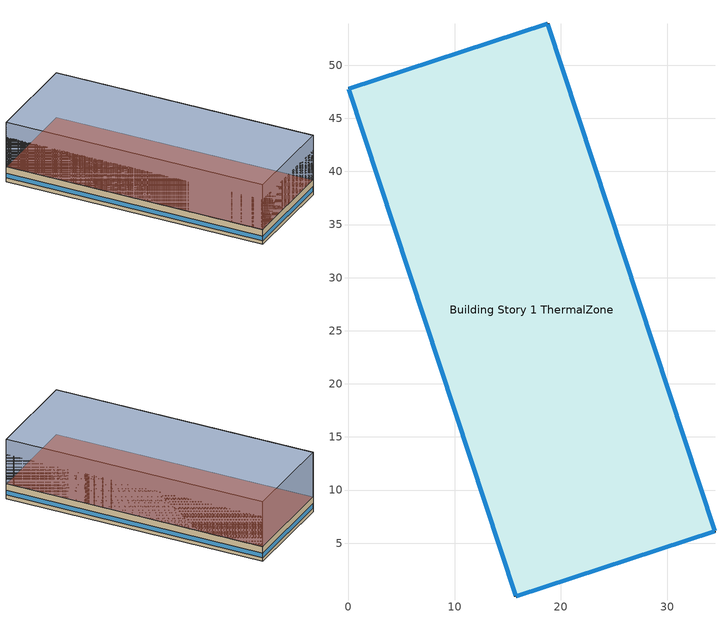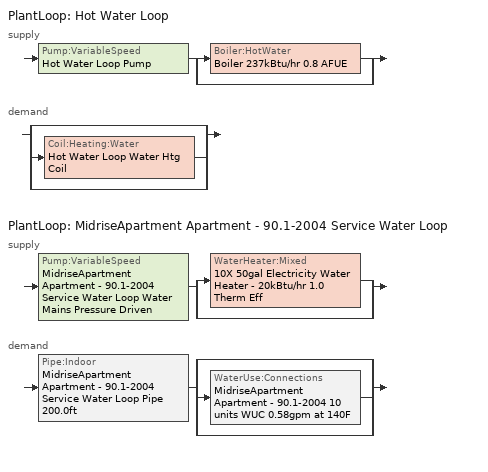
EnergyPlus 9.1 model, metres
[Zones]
Building Story 1 ThermalZone
 floor ground (Typical Insulated Carpeted 6in Slab Floor): 34.51,6.14 15.76,0 0,47.76 18.76,53.9 z0
 wall outside (Typical Insulated Steel Framed Exterior Wall R-15.63): 15.76,0 34.51,6.14 18.76,53.9 0,47.76 15.76,0 z0:3
 window (U 0.57 SHGC 0.49 Dbl Blue 6mm/6mm Air): 15.78,0.01 34.49,6.13 / 0.01,47.73 15.75,0.02 / 18.73,53.89 0.02,47.77 / 34.5,6.17 18.76,53.88 z0.76:1.66
 roof outside (Typical IEAD Roof R-15.87): 18.76,53.9 0,47.76 15.76,0 34.51,6.14 z3
shading: 15.76,0 34.51,6.14 / 34.51,6.14 18.76,53.9 / 18.76,53.9 0,47.76 / 0,47.76 15.76,0 z0:12; 34.51,6.14 18.76,53.9 / 0,47.76 15.76,0 / 15.76,0 34.51,6.14 / 18.76,53.9 0,47.76 / 34.51,6.14 18.76,53.9 / 0,47.76 15.76,0 / 18.76,53.9 0,47.76 / 15.76,0 34.51,6.14 / 15.76,0 34.51,6.14 / 34.51,6.14 18.76,53.9 / 18.76,53.9 0,47.76 / 0,47.76 15.76,0 z0:9; 15.76,0 34.51,6.14 / 34.51,6.14 18.76,53.9 / 18.76,53.9 0,47.76 / 0,47.76 15.76,0 z0:3; 18.76,53.9 0,47.76 15.76,0 34.51,6.14 z12; 34.51,6.14 15.76,0 0,47.76 18.76,53.9 z0; 34.51,6.14 15.76,0 0,47.76 18.76,53.9 z0; 18.76,53.9 0,47.76 15.76,0 34.51,6.14 z9; 34.51,6.14 15.76,0 0,47.76 18.76,53.9 z0; 18.76,53.9 0,47.76 15.76,0 34.51,6.14 z9; 34.51,6.14 15.76,0 0,47.76 18.76,53.9 z0; 18.76,53.9 0,47.76 15.76,0 34.51,6.14 z3; 34.51,6.14 15.76,0 0,47.76 18.76,53.9 z0; 18.76,53.9 0,47.76 15.76,0 34.51,6.14 z9
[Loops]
PlantLoop 'Hot Water Loop'
 supply: Pump:VariableSpeed 'Hot Water Loop Pump' > split
  | Boiler:HotWater 'Boiler 237kBtu/hr 0.8 AFUE'
  | bypass
 demand: split
  | bypass
  | Coil:Heating:Water 'Hot Water Loop Water Htg Coil'
  | bypass
PlantLoop 'MidriseApartment Apartment - 90.1-2004 Service Water Loop'
 supply: Pump:VariableSpeed 'MidriseApartment Apartment - 90.1-2004 Service Water Loop Water Mains Pressure Driven' > split
  | WaterHeater:Mixed '10X 50gal Electricity Water Heater - 20kBtu/hr 1.0 Therm Eff'
  | bypass
 demand: Pipe:Indoor 'MidriseApartment Apartment - 90.1-2004 Service Water Loop Pipe 200.0ft' > split
  | bypass
  | WaterUse:Connections 'MidriseApartment Apartment - 90.1-2004 10 units WUC 0.58gpm at 140F'
  | bypass
[Building]
Residential 5: Terrain=City
[Site:Location]
Buffalo Niagara Intl Ap_NY_USA: Latitude {deg}=42.814; Longitude {deg}=-78.8487; Time Zone {hr}=-5; Elevation {m}=215
[Site:GroundTemperature:BuildingSurface]
19.46, 19.4, 19.64, 19.93, 20.21, 22.56, 23.07, 23.15, 23.1, 20.68, 20.13, 19.69
[Site:WaterMainsTemperature]
Calculation Method=Correlation; Annual Average Outdoor Air Temperature {C}=8.96667; Maximum Difference In Monthly Average Outdoor Air Temperatures {deltaC}=26.2
[SizingPeriod:DesignDay] Day of Month=21; Dry-Bulb Temperature Range Modifier Type=DefaultMultipliers; Humidity Condition Type=Wetbulb; Barometric Pressure {Pa}=98769; Rain Indicator=No; Snow Indicator=No; Daylight Saving Time Indicator=No
Name | Month | Day Type | Maximum Dry-Bulb Temperature {C} | Daily Dry-Bulb Temperature Range {deltaC} | Wetbulb or DewPoint at Maximum Dry-Bulb {C} | Wind Speed {m/s} | Wind Direction {deg} | Solar Model Indicator | ASHRAE Clear Sky Optical Depth for Beam Irradiance (taub) | ASHRAE Clear Sky Optical Depth for Diffuse Irradiance (taud) | Sky Clearness
Buffalo Niagara Intl Ap Ann Clg .4% Condns DB=>MWB | 7 | SummerDesignDay | 30.3 | 9.3 | 21.8 | 5.7 | 240 | ASHRAETau | 0.462 | 2.001
Buffalo Niagara Intl Ap Ann Clg .4% Condns WB=>MDB | 7 | SummerDesignDay | 27.8 | 9.3 | 23.8 | 5.7 | 240 | ASHRAETau | 0.462 | 2.001
Buffalo Niagara Intl Ap Ann Htg 99.6% Condns DB | 1 | WinterDesignDay | -16.3 | 0 | -16.3 | 5.1 | 270 | ASHRAEClearSky |  |  | 0
[Material] Thermal Absorptance=0.9; Solar Absorptance=0.7; Visible Absorptance=0.7
Name | Roughness | Thickness {m} | Conductivity {W/m-K} | Density {kg/m3} | Specific Heat {J/kg-K}
25mm Stucco | Smooth | 0.0254 | 0.72 | 1856 | 840
5/8 in. Gypsum Board | MediumSmooth | 0.0159 | 0.16 | 800 | 1090
6 in. Normalweight Concrete Floor | MediumRough | 0.1524 | 2.31 | 2322 | 832
Copper pipe 0.75in type L | Smooth | 0.001143 | 386 | 8906.27 | 385.1856
Metal Roof Surface | Smooth | 0.0008 | 45.28 | 7824 | 500
Roof Membrane | VeryRough | 0.0095 | 0.16 | 1121.29 | 1460
[Material:NoMass] Roughness=Smooth; Thermal Absorptance=0.9; Solar Absorptance=0.7
Name | Thermal Resistance {m2-K/W} | Visible Absorptance
Typical Carpet Pad | 0.21648 | 0.8
Typical Insulation R-13.45 | 2.368 | 0.7
Typical Insulation R-14.76 | 2.59864 | 0.7
[WindowMaterial:Gas]
AIR 6MM: Gas Type=Air; Thickness {m}=0.0063
[WindowMaterial:Glazing] Optical Data Type=SpectralAverage; Thickness {m}=0.006; Infrared Transmittance at Normal Incidence=0; Front Side Infrared Hemispherical Emissivity=0.84; Back Side Infrared Hemispherical Emissivity=0.84; Conductivity {W/m-K}=0.9; Dirt Correction Factor for Solar and Visible Transmittance=1; Solar Diffusing=No
Name | Solar Transmittance at Normal Incidence | Front Side Solar Reflectance at Normal Incidence | Back Side Solar Reflectance at Normal Incidence | Visible Transmittance at Normal Incidence | Front Side Visible Reflectance at Normal Incidence | Back Side Visible Reflectance at Normal Incidence
BLUE 6MM | 0.48 | 0.05 | 0.05 | 0.57 | 0.06 | 0.06
CLEAR 6MM | 0.775 | 0.071 | 0.071 | 0.881 | 0.08 | 0.08
[Construction]
Typical IEAD Roof R-15.87: Roof Membrane, Typical Insulation R-14.76, Metal Roof Surface
Typical Insulated Carpeted 6in Slab Floor: 6 in. Normalweight Concrete Floor, Typical Carpet Pad
Typical Insulated Steel Framed Exterior Wall R-15.63: 25mm Stucco, 5/8 in. Gypsum Board, Typical Insulation R-13.45, 5/8 in. Gypsum Board
U 0.57 SHGC 0.49 Dbl Blue 6mm/6mm Air: BLUE 6MM, AIR 6MM, CLEAR 6MM
Uninsulated copper pipe 0.75in type L: Copper pipe 0.75in type L
[Zone]
Building Story 1 ThermalZone
[ZoneControl:Thermostat]
Building Story 1 ThermalZone Thermostat: Zone or ZoneList=Building Story 1 ThermalZone; Control Type Schedule=Building Story 1 ThermalZone Thermostat Schedule; Control Object Type 1=ThermostatSetpoint:DualSetpoint; Control Name 1=Story Ground Blended Space Type Thermostat
[ThermostatSetpoint:DualSetpoint]
Story Ground Blended Space Type Thermostat: Heating Setpoint Temperature Schedule=ApartmentMidRise HTGSETP_APT_SCH; Cooling Setpoint Temperature Schedule=ApartmentMidRise CLGSETP_APT_SCH
[ZoneHVAC:PackagedTerminalAirConditioner]
Building Story 1 ThermalZone PTAC: Availability Schedule=Always On Discrete; Cooling Supply Air Flow Rate {m3/s}=Autosize; Heating Supply Air Flow Rate {m3/s}=Autosize; No Load Supply Air Flow Rate {m3/s}=Autosize; Cooling Outdoor Air Flow Rate {m3/s}=Autosize; Heating Outdoor Air Flow Rate {m3/s}=Autosize; No Load Outdoor Air Flow Rate {m3/s}=Autosize; Supply Air Fan=Building Story 1 ThermalZone PTAC Fan; Heating Coil=Hot Water Loop Water Htg Coil; Cooling Coil=Building Story 1 ThermalZone PTAC 1spd DX AC Clg Coil 102kBtu/hr 9.3EER; Fan Placement=DrawThrough; Supply Air Fan Operating Mode Schedule=Always On Discrete
[Fan:ConstantVolume]
Building Story 1 ThermalZone PTAC Fan: Availability Schedule=Always On Discrete; Fan Total Efficiency=0.1595; Pressure Rise {Pa}=331.288; Maximum Flow Rate {m3/s}=AutoSize; Motor Efficiency=0.29; Motor In Airstream Fraction=1
[Coil:Heating:Water]
Hot Water Loop Water Htg Coil: Availability Schedule=Always On Discrete; U-Factor Times Area Value {W/K}=Autosize; Maximum Water Flow Rate {m3/s}=Autosize; Performance Input Method=UFactorTimesAreaAndDesignWaterFlowRate; Rated Capacity {W}=Autosize; Rated Inlet Water Temperature {C}=82.2222; Rated Inlet Air Temperature {C}=16.6; Rated Outlet Water Temperature {C}=71.1111; Rated Outlet Air Temperature {C}=32.2; Rated Ratio for Air and Water Convection=0.5
[Coil:Cooling:DX:SingleSpeed]
Building Story 1 ThermalZone PTAC 1spd DX AC Clg Coil 102kBtu/hr 9.3EER: Availability Schedule=Always On Discrete; Gross Rated Total Cooling Capacity {W}=Autosize; Gross Rated Sensible Heat Ratio=Autosize; Gross Rated Cooling COP {W/W}=3.23448; Rated Air Flow Rate {m3/s}=Autosize; Rated Evaporator Fan Power Per Volume Flow Rate {W/(m3/s)}=773.3; Total Cooling Capacity Function of Temperature Curve=PSZ-Fine Storage DX Coil Cap-FT; Total Cooling Capacity Function of Flow Fraction Curve=DX Coil Cap-FF; Energy Input Ratio Function of Temperature Curve=PSZ-AC DX Coil EIR-FT; Energy Input Ratio Function of Flow Fraction Curve=Split DX Coil EIR-FF; Part Load Fraction Correlation Curve=HPACCOOLPLFFPLR; Condenser Type=AirCooled; Evaporative Condenser Effectiveness=0; Evaporative Condenser Air Flow Rate {m3/s}=Autosize; Evaporative Condenser Pump Rated Power Consumption {W}=Autosize; Crankcase Heater Capacity {W}=0; Maximum Outdoor Dry-Bulb Temperature for Crankcase Heater Operation {C}=0; Basin Heater Capacity {W/K}=0; Basin Heater Setpoint Temperature {C}=10
[Zone equipment]
Building Story 1 ThermalZone: Building Story 1 ThermalZone PTAC
[Sizing:Zone]
Building Story 1 ThermalZone: Zone Cooling Design Supply Air Temperature Input Method=SupplyAirTemperature; Zone Cooling Design Supply Air Temperature {C}=13.8889; Zone Cooling Design Supply Air Temperature Difference {deltaC}=11.11; Zone Heating Design Supply Air Temperature Input Method=SupplyAirTemperature; Zone Heating Design Supply Air Temperature {C}=50; Zone Heating Design Supply Air Temperature Difference {deltaC}=11.11; Zone Cooling Design Supply Air Humidity Ratio {kgWater/kgDryAir}=0.008; Zone Heating Design Supply Air Humidity Ratio {kgWater/kgDryAir}=0.008; Design Specification Outdoor Air Object=Blended OA; Cooling Design Air Flow Method=DesignDay; Cooling Design Air Flow Rate {m3/s}=0; Cooling Minimum Air Flow per Zone Floor Area {m3/s-m2}=0.000762; Cooling Minimum Air Flow {m3/s}=0; Cooling Minimum Air Flow Fraction=0; Heating Design Air Flow Method=DesignDay; Heating Design Air Flow Rate {m3/s}=0; Heating Maximum Air Flow per Zone Floor Area {m3/s-m2}=0.002032; Heating Maximum Air Flow {m3/s}=0.141576; Heating Maximum Air Flow Fraction=0.3; Design Specification Zone Air Distribution Object=Building Story 1 ThermalZone Design Spec Zone Air Dist; Account for Dedicated Outdoor Air System=No
[DesignSpecification:ZoneAirDistribution]
Building Story 1 ThermalZone Design Spec Zone Air Dist: Zone Air Distribution Effectiveness in Cooling Mode=1; Zone Air Distribution Effectiveness in Heating Mode=1
[DesignSpecification:OutdoorAir]
Blended OA: Outdoor Air Method=Sum; Outdoor Air Flow per Person {m3/s-person}=0; Outdoor Air Flow per Zone Floor Area {m3/s-m2}=1.43256e-05; Outdoor Air Flow per Zone {m3/s}=0; Outdoor Air Flow Air Changes per Hour {1/hr}=0.305445
[PlantLoop] Fluid Type=Water; Minimum Loop Temperature {C}=10; Maximum Loop Flow Rate {m3/s}=Autosize; Minimum Loop Flow Rate {m3/s}=0; Plant Loop Volume {m3}=Autocalculate; Load Distribution Scheme=Optimal; Plant Loop Demand Calculation Scheme=SingleSetpoint
Name | Plant Equipment Operation Scheme | Maximum Loop Temperature {C}
Hot Water Loop | Hot Water Loop Operation Schemes | 100
MidriseApartment Apartment - 90.1-2004 Service Water Loop | MidriseApartment Apartment - 90.1-2004 Service Water Loop Operation Schemes | 60
[Sizing:Plant] Loop Type=Heating; Sizing Option=NonCoincident; Zone Timesteps in Averaging Window=1; Coincident Sizing Factor Mode=None
Name | Design Loop Exit Temperature {C} | Loop Design Temperature Difference {deltaC}
Hot Water Loop | 82.2222 | 11.1111
MidriseApartment Apartment - 90.1-2004 Service Water Loop | 60 | 5
[Pump:VariableSpeed] Design Maximum Flow Rate {m3/s}=Autosize; Design Power Consumption {W}=Autosize; Motor Efficiency=0.825; Fraction of Motor Inefficiencies to Fluid Stream=0; Coefficient 1 of the Part Load Performance Curve=0; Coefficient 2 of the Part Load Performance Curve=1; Coefficient 3 of the Part Load Performance Curve=0; Coefficient 4 of the Part Load Performance Curve=0; Design Minimum Flow Rate {m3/s}=0; Skin Loss Radiative Fraction=0.5; Design Power Sizing Method=PowerPerFlowPerPressure; Design Electric Power per Unit Flow Rate {W/(m3/s)}=348701.1; Design Shaft Power per Unit Flow Rate per Unit Head=1.28205; Design Minimum Flow Rate Fraction=0
Name | Design Pump Head {Pa} | Pump Control Type
Hot Water Loop Pump | 179344 | Intermittent
MidriseApartment Apartment - 90.1-2004 Service Water Loop Water Mains Pressure Driven | 0.001 | Continuous
[Boiler:HotWater]
Boiler 237kBtu/hr 0.8 AFUE: Fuel Type=NaturalGas; Nominal Capacity {W}=Autosize; Nominal Thermal Efficiency=0.8; Efficiency Curve Temperature Evaluation Variable=LeavingBoiler; Normalized Boiler Efficiency Curve=Boiler with No Minimum Turndown; Design Water Flow Rate {m3/s}=Autosize; Minimum Part Load Ratio=0; Maximum Part Load Ratio=1.2; Optimum Part Load Ratio=1; Water Outlet Upper Temperature Limit {C}=95; Boiler Flow Mode=LeavingSetpointModulated; Parasitic Electric Load {W}=0; Sizing Factor=1
[SetpointManager:Scheduled] Control Variable=Temperature
Name | Schedule | Setpoint Node or NodeList
Hot Water Loop Setpoint Manager | Hot Water Loop Temp - 180F | Hot Water Loop Supply Outlet Node
Service hot water setpoint manager | Service Water Loop Temp - 140F | MidriseApartment Apartment - 90.1-2004 Service Water Loop Supply Outlet Node
[PlantEquipmentOperationSchemes] Control Scheme Object Type 1=PlantEquipmentOperation:HeatingLoad; Control Scheme Schedule Name 1=Always On Discrete
Name | Control Scheme Name 1
Hot Water Loop Operation Schemes | Hot Water Loop Heating Operation Scheme
MidriseApartment Apartment - 90.1-2004 Service Water Loop Operation Schemes | MidriseApartment Apartment - 90.1-2004 Service Water Loop Heating Operation Scheme
[PlantEquipmentOperation:HeatingLoad] Load Range Lower Limit 1 {W}=0; Load Range Upper Limit 1 {W}=1000000000
Name | Range Equipment List Name 1
Hot Water Loop Heating Operation Scheme | Hot Water Loop Heating Equipment List
MidriseApartment Apartment - 90.1-2004 Service Water Loop Heating Operation Scheme | MidriseApartment Apartment - 90.1-2004 Service Water Loop Heating Equipment List
[PlantEquipmentList]
Hot Water Loop Heating Equipment List: Boiler:HotWater, Boiler 237kBtu/hr 0.8 AFUE
MidriseApartment Apartment - 90.1-2004 Service Water Loop Heating Equipment List: WaterHeater:Mixed, 10X 50gal Electricity Water Heater - 20kBtu/hr 1.0 Therm Eff
[WaterHeater:Mixed]
10X 50gal Electricity Water Heater - 20kBtu/hr 1.0 Therm Eff: Tank Volume {m3}=1.89271; Setpoint Temperature Schedule=Service Water Loop Temp - 140F; Deadband Temperature Difference {deltaC}=2; Maximum Temperature Limit {C}=60; Heater Control Type=Cycle; Heater Maximum Capacity {W}=58614.2; Heater Ignition Minimum Flow Rate {m3/s}=0; Heater Ignition Delay {s}=0; Heater Fuel Type=Electricity; Heater Thermal Efficiency=1; Off Cycle Parasitic Fuel Consumption Rate {W}=0; Off Cycle Parasitic Fuel Type=Electricity; Off Cycle Parasitic Heat Fraction to Tank=0; On Cycle Parasitic Fuel Consumption Rate {W}=0; On Cycle Parasitic Fuel Type=Electricity; On Cycle Parasitic Heat Fraction to Tank=0; Ambient Temperature Indicator=Schedule; Ambient Temperature Schedule=Water Heater Ambient Temp Schedule - 71.6f; Off Cycle Loss Coefficient to Ambient Temperature {W/K}=2.10637; Off Cycle Loss Fraction to Zone=1; On Cycle Loss Coefficient to Ambient Temperature {W/K}=2.10637; On Cycle Loss Fraction to Zone=1; Use Side Effectiveness=1; Source Side Effectiveness=1; Use Side Design Flow Rate {m3/s}=Autosize; Source Side Design Flow Rate {m3/s}=Autosize; Indirect Water Heating Recovery Time {hr}=1.5; Source Side Flow Control Mode=IndirectHeatPrimarySetpoint
[Pipe:Indoor]
MidriseApartment Apartment - 90.1-2004 Service Water Loop Pipe 200.0ft: Construction=Uninsulated copper pipe 0.75in type L; Environment Type=Schedule; Ambient Temperature Schedule=MidriseApartment Apartment - 90.1-2004 Service Water Loop Piping Air Temp - 70F; Ambient Air Velocity Schedule=MidriseApartment Apartment - 90.1-2004 Service Water Loop Piping Air Velocity - 0.67mph; Pipe Inside Diameter {m}=0.019939; Pipe Length {m}=60.96
[WaterUse:Connections]
MidriseApartment Apartment - 90.1-2004 10 units WUC 0.58gpm at 140F: Water Use Equipment Name 1=MidriseApartment Apartment - 90.1-2004 10 units Service Water Use 0.58gpm at 140F
[WaterUse:Equipment]
MidriseApartment Apartment - 90.1-2004 10 units Service Water Use 0.58gpm at 140F: Peak Flow Rate {m3/s}=3.65923e-05; Flow Rate Fraction Schedule=ApartmentMidRise APT_DHW_SCH; Target Temperature Schedule=Mixed Water At Faucet Temp - 140F; Sensible Fraction Schedule=Fraction Sensible - 0.2; Latent Fraction Schedule=Fraction Latent - 0.05
[Exterior:Lights] Control Option=AstronomicalClock
Name | Schedule | Design Level {W}
Building Facades | Schedule Ruleset 1 | 935.176
Main Entries | Always On Discrete | 256.536
Other Doors | Always On Discrete | 96.62856
Parking Areas and Drives | Always On Discrete | 1325.74
[Schedule:Compact]
Building Story 1 ThermalZone Thermostat Schedule: Through: 12/31, For: AllDays, Until: 24:00, 4
[Schedule:Day:Interval]
ApartmentMidRise HTGSETP_APT_SCH Default; ApartmentMidRise HTGSETP_APT_SCH Summer Design Day; ApartmentMidRise HTGSETP_APT_SCH Winter Design Day: No, 24:00, 21.7
ApartmentMidRise CLGSETP_APT_SCH Default; ApartmentMidRise CLGSETP_APT_SCH Summer Design Day; ApartmentMidRise CLGSETP_APT_SCH Winter Design Day: No, 24:00, 24.4
ApartmentMidRise APT_DHW_SCH Default; ApartmentMidRise APT_DHW_SCH Summer Design Day; ApartmentMidRise APT_DHW_SCH Winter Design Day: No, 01:00, 0.08, 02:00, 0.04, 04:00, 0.01, 05:00, 0.04, 06:00, 0.27, 07:00, 0.94, 08:00, 1, 09:00, 0.96, 10:00, 0.84, 11:00, 0.76, 12:00, 0.61, 13:00, 0.53, 14:00, 0.47, 15:00, 0.41, 16:00, 0.47, 17:00, 0.55, 18:00, 0.73, 19:00, 0.86, 20:00, 0.82, 21:00, 0.75, 22:00, 0.61, 23:00, 0.53, 24:00, 0.29
Fraction Latent - 0.05 Default: No, 24:00, 0.05
Fraction Sensible - 0.2 Default: No, 24:00, 0.2
Hot Water Loop Temp - 180F Default: No, 24:00, 82.2222
MidriseApartment Apartment - 90.1-2004 Service Water Loop Piping Air Temp - 70F Default: No, 24:00, 21.1111
MidriseApartment Apartment - 90.1-2004 Service Water Loop Piping Air Velocity - 0.67mph Default: No, 24:00, 0.3
Mixed Water At Faucet Temp - 140F Default; Service Water Loop Temp - 140F Default: No, 24:00, 60
Schedule Day 27: No, 06:00, 0, 24:00, 1
Water Heater Ambient Temp Schedule - 71.6f Default: No, 24:00, 22
[Schedule:Week:Daily]
ApartmentMidRise HTGSETP_APT_SCH Week Rule - Jan1-Dec31: ApartmentMidRise HTGSETP_APT_SCH Default, ApartmentMidRise HTGSETP_APT_SCH Default, ApartmentMidRise HTGSETP_APT_SCH Default, ApartmentMidRise HTGSETP_APT_SCH Default, ApartmentMidRise HTGSETP_APT_SCH Default, ApartmentMidRise HTGSETP_APT_SCH Default, ApartmentMidRise HTGSETP_APT_SCH Default, ApartmentMidRise HTGSETP_APT_SCH Default, ApartmentMidRise HTGSETP_APT_SCH Summer Design Day, ApartmentMidRise HTGSETP_APT_SCH Winter Design Day, ApartmentMidRise HTGSETP_APT_SCH Default, ApartmentMidRise HTGSETP_APT_SCH Default
ApartmentMidRise CLGSETP_APT_SCH Week Rule - Jan1-Dec31: ApartmentMidRise CLGSETP_APT_SCH Default, ApartmentMidRise CLGSETP_APT_SCH Default, ApartmentMidRise CLGSETP_APT_SCH Default, ApartmentMidRise CLGSETP_APT_SCH Default, ApartmentMidRise CLGSETP_APT_SCH Default, ApartmentMidRise CLGSETP_APT_SCH Default, ApartmentMidRise CLGSETP_APT_SCH Default, ApartmentMidRise CLGSETP_APT_SCH Default, ApartmentMidRise CLGSETP_APT_SCH Summer Design Day, ApartmentMidRise CLGSETP_APT_SCH Winter Design Day, ApartmentMidRise CLGSETP_APT_SCH Default, ApartmentMidRise CLGSETP_APT_SCH Default
ApartmentMidRise APT_DHW_SCH Week Rule - Jan1-Dec31: ApartmentMidRise APT_DHW_SCH Default, ApartmentMidRise APT_DHW_SCH Default, ApartmentMidRise APT_DHW_SCH Default, ApartmentMidRise APT_DHW_SCH Default, ApartmentMidRise APT_DHW_SCH Default, ApartmentMidRise APT_DHW_SCH Default, ApartmentMidRise APT_DHW_SCH Default, ApartmentMidRise APT_DHW_SCH Default, ApartmentMidRise APT_DHW_SCH Summer Design Day, ApartmentMidRise APT_DHW_SCH Winter Design Day, ApartmentMidRise APT_DHW_SCH Default, ApartmentMidRise APT_DHW_SCH Default
Fraction Latent - 0.05 Week Rule - Jan1-Dec31: Fraction Latent - 0.05 Default, Fraction Latent - 0.05 Default, Fraction Latent - 0.05 Default, Fraction Latent - 0.05 Default, Fraction Latent - 0.05 Default, Fraction Latent - 0.05 Default, Fraction Latent - 0.05 Default, Fraction Latent - 0.05 Default, Fraction Latent - 0.05 Default, Fraction Latent - 0.05 Default, Fraction Latent - 0.05 Default, Fraction Latent - 0.05 Default
Fraction Sensible - 0.2 Week Rule - Jan1-Dec31: Fraction Sensible - 0.2 Default, Fraction Sensible - 0.2 Default, Fraction Sensible - 0.2 Default, Fraction Sensible - 0.2 Default, Fraction Sensible - 0.2 Default, Fraction Sensible - 0.2 Default, Fraction Sensible - 0.2 Default, Fraction Sensible - 0.2 Default, Fraction Sensible - 0.2 Default, Fraction Sensible - 0.2 Default, Fraction Sensible - 0.2 Default, Fraction Sensible - 0.2 Default
Hot Water Loop Temp - 180F Week Rule - Jan1-Dec31: Hot Water Loop Temp - 180F Default, Hot Water Loop Temp - 180F Default, Hot Water Loop Temp - 180F Default, Hot Water Loop Temp - 180F Default, Hot Water Loop Temp - 180F Default, Hot Water Loop Temp - 180F Default, Hot Water Loop Temp - 180F Default, Hot Water Loop Temp - 180F Default, Hot Water Loop Temp - 180F Default, Hot Water Loop Temp - 180F Default, Hot Water Loop Temp - 180F Default, Hot Water Loop Temp - 180F Default
MidriseApartment Apartment - 90.1-2004 Service Water Loop Piping Air Temp - 70F Week Rule - Jan1-Dec31: MidriseApartment Apartment - 90.1-2004 Service Water Loop Piping Air Temp - 70F Default, MidriseApartment Apartment - 90.1-2004 Service Water Loop Piping Air Temp - 70F Default, MidriseApartment Apartment - 90.1-2004 Service Water Loop Piping Air Temp - 70F Default, MidriseApartment Apartment - 90.1-2004 Service Water Loop Piping Air Temp - 70F Default, MidriseApartment Apartment - 90.1-2004 Service Water Loop Piping Air Temp - 70F Default, MidriseApartment Apartment - 90.1-2004 Service Water Loop Piping Air Temp - 70F Default, MidriseApartment Apartment - 90.1-2004 Service Water Loop Piping Air Temp - 70F Default, MidriseApartment Apartment - 90.1-2004 Service Water Loop Piping Air Temp - 70F Default, MidriseApartment Apartment - 90.1-2004 Service Water Loop Piping Air Temp - 70F Default, MidriseApartment Apartment - 90.1-2004 Service Water Loop Piping Air Temp - 70F Default, MidriseApartment Apartment - 90.1-2004 Service Water Loop Piping Air Temp - 70F Default, MidriseApartment Apartment - 90.1-2004 Service Water Loop Piping Air Temp - 70F Default
MidriseApartment Apartment - 90.1-2004 Service Water Loop Piping Air Velocity - 0.67mph Week Rule - Jan1-Dec31: MidriseApartment Apartment - 90.1-2004 Service Water Loop Piping Air Velocity - 0.67mph Default, MidriseApartment Apartment - 90.1-2004 Service Water Loop Piping Air Velocity - 0.67mph Default, MidriseApartment Apartment - 90.1-2004 Service Water Loop Piping Air Velocity - 0.67mph Default, MidriseApartment Apartment - 90.1-2004 Service Water Loop Piping Air Velocity - 0.67mph Default, MidriseApartment Apartment - 90.1-2004 Service Water Loop Piping Air Velocity - 0.67mph Default, MidriseApartment Apartment - 90.1-2004 Service Water Loop Piping Air Velocity - 0.67mph Default, MidriseApartment Apartment - 90.1-2004 Service Water Loop Piping Air Velocity - 0.67mph Default, MidriseApartment Apartment - 90.1-2004 Service Water Loop Piping Air Velocity - 0.67mph Default, MidriseApartment Apartment - 90.1-2004 Service Water Loop Piping Air Velocity - 0.67mph Default, MidriseApartment Apartment - 90.1-2004 Service Water Loop Piping Air Velocity - 0.67mph Default, MidriseApartment Apartment - 90.1-2004 Service Water Loop Piping Air Velocity - 0.67mph Default, MidriseApartment Apartment - 90.1-2004 Service Water Loop Piping Air Velocity - 0.67mph Default
Mixed Water At Faucet Temp - 140F Week Rule - Jan1-Dec31: Mixed Water At Faucet Temp - 140F Default, Mixed Water At Faucet Temp - 140F Default, Mixed Water At Faucet Temp - 140F Default, Mixed Water At Faucet Temp - 140F Default, Mixed Water At Faucet Temp - 140F Default, Mixed Water At Faucet Temp - 140F Default, Mixed Water At Faucet Temp - 140F Default, Mixed Water At Faucet Temp - 140F Default, Mixed Water At Faucet Temp - 140F Default, Mixed Water At Faucet Temp - 140F Default, Mixed Water At Faucet Temp - 140F Default, Mixed Water At Faucet Temp - 140F Default
Schedule Ruleset 1 Week Rule - Jan1-Dec31: Schedule Day 27, Schedule Day 27, Schedule Day 27, Schedule Day 27, Schedule Day 27, Schedule Day 27, Schedule Day 27, Schedule Day 27, Schedule Day 27, Schedule Day 27, Schedule Day 27, Schedule Day 27
Service Water Loop Temp - 140F Week Rule - Jan1-Dec31: Service Water Loop Temp - 140F Default, Service Water Loop Temp - 140F Default, Service Water Loop Temp - 140F Default, Service Water Loop Temp - 140F Default, Service Water Loop Temp - 140F Default, Service Water Loop Temp - 140F Default, Service Water Loop Temp - 140F Default, Service Water Loop Temp - 140F Default, Service Water Loop Temp - 140F Default, Service Water Loop Temp - 140F Default, Service Water Loop Temp - 140F Default, Service Water Loop Temp - 140F Default
Water Heater Ambient Temp Schedule - 71.6f Week Rule - Jan1-Dec31: Water Heater Ambient Temp Schedule - 71.6f Default, Water Heater Ambient Temp Schedule - 71.6f Default, Water Heater Ambient Temp Schedule - 71.6f Default, Water Heater Ambient Temp Schedule - 71.6f Default, Water Heater Ambient Temp Schedule - 71.6f Default, Water Heater Ambient Temp Schedule - 71.6f Default, Water Heater Ambient Temp Schedule - 71.6f Default, Water Heater Ambient Temp Schedule - 71.6f Default, Water Heater Ambient Temp Schedule - 71.6f Default, Water Heater Ambient Temp Schedule - 71.6f Default, Water Heater Ambient Temp Schedule - 71.6f Default, Water Heater Ambient Temp Schedule - 71.6f Default
[Schedule:Year]
ApartmentMidRise HTGSETP_APT_SCH: ApartmentMidRise HTGSETP_APT_SCH Week Rule - Jan1-Dec31, 1, 1, 12, 31
ApartmentMidRise CLGSETP_APT_SCH: ApartmentMidRise CLGSETP_APT_SCH Week Rule - Jan1-Dec31, 1, 1, 12, 31
ApartmentMidRise APT_DHW_SCH: ApartmentMidRise APT_DHW_SCH Week Rule - Jan1-Dec31, 1, 1, 12, 31
Fraction Latent - 0.05: Fraction Latent - 0.05 Week Rule - Jan1-Dec31, 1, 1, 12, 31
Fraction Sensible - 0.2: Fraction Sensible - 0.2 Week Rule - Jan1-Dec31, 1, 1, 12, 31
Hot Water Loop Temp - 180F: Hot Water Loop Temp - 180F Week Rule - Jan1-Dec31, 1, 1, 12, 31
MidriseApartment Apartment - 90.1-2004 Service Water Loop Piping Air Temp - 70F: MidriseApartment Apartment - 90.1-2004 Service Water Loop Piping Air Temp - 70F Week Rule - Jan1-Dec31, 1, 1, 12, 31
MidriseApartment Apartment - 90.1-2004 Service Water Loop Piping Air Velocity - 0.67mph: MidriseApartment Apartment - 90.1-2004 Service Water Loop Piping Air Velocity - 0.67mph Week Rule - Jan1-Dec31, 1, 1, 12, 31
Mixed Water At Faucet Temp - 140F: Mixed Water At Faucet Temp - 140F Week Rule - Jan1-Dec31, 1, 1, 12, 31
Schedule Ruleset 1: Schedule Ruleset 1 Week Rule - Jan1-Dec31, 1, 1, 12, 31
Service Water Loop Temp - 140F: Service Water Loop Temp - 140F Week Rule - Jan1-Dec31, 1, 1, 12, 31
Water Heater Ambient Temp Schedule - 71.6f: Water Heater Ambient Temp Schedule - 71.6f Week Rule - Jan1-Dec31, 1, 1, 12, 31
[Schedule:Constant]
Always On Discrete: Hourly Value=1
[Curve:Biquadratic] Minimum Value of x {BasedOnField A2}=12.77778; Maximum Value of x {BasedOnField A2}=23.88889; Minimum Value of y {BasedOnField A3}=23.88889; Maximum Value of y {BasedOnField A3}=46.11111
Name | Coefficient1 Constant | Coefficient2 x | Coefficient3 x**2 | Coefficient4 y | Coefficient5 y**2 | Coefficient6 x*y
PSZ-Fine Storage DX Coil Cap-FT | 0.942588 | 0.00954335 | 0.00068377 | -0.0110427 | 5.249e-06 | -9.72e-06
PSZ-AC DX Coil EIR-FT | 0.342414 | 0.034885 | -0.0006237 | 0.00497722 | 0.000437951 | -0.000728028
[Curve:Quadratic]
Name | Coefficient1 Constant | Coefficient2 x | Coefficient3 x**2 | Minimum Value of x {BasedOnField A2} | Maximum Value of x {BasedOnField A2}
DX Coil Cap-FF | 0.8 | 0.2 | 0 | 0.5 | 1.5
Split DX Coil EIR-FF | 1.1552 | -0.1808 | 0.0256 | 0.5 | 1.5
HPACCOOLPLFFPLR | 0.85 | 0.15 | 0 | 0 | 1
[Curve:Cubic]
Boiler with No Minimum Turndown: Coefficient1 Constant=0.7463; Coefficient2 x=1.3196; Coefficient3 x**2=-2.2154; Coefficient4 x**3=1.1674; Minimum Value of x {BasedOnField A2}=0; Maximum Value of x {BasedOnField A2}=1.3
